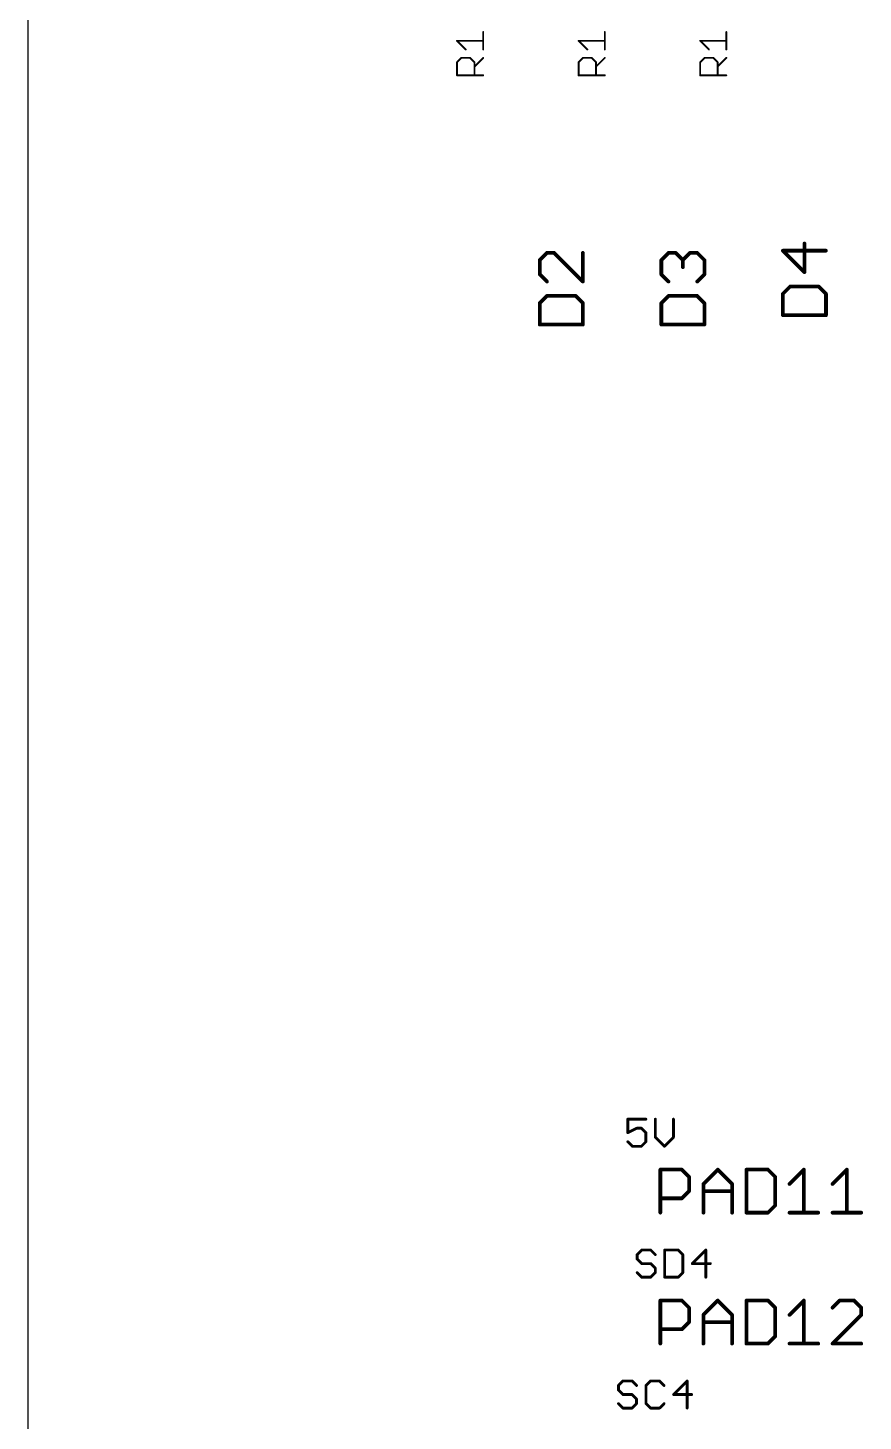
# Model space of a CAD drawing. Extents: x 0 to 11.2, y 0 to 11.2.
# Drawn here: x 0.38 to 1.273, y 8.238 to 9.728 of the extents above; entities that cross this region are included whole.
import ezdxf

# ---------------------------------------------------------------- set-up
doc = ezdxf.new("R2010")
doc.units = 0
doc.layers.add('20', color=53, linetype='CONTINUOUS')
doc.layers.add('25', color=253, linetype='CONTINUOUS')

msp = doc.modelspace()

# ---------------------------------------------------------------- linework, layer by layer
at = {"layer": '20'}
msp.add_line((0.38, 10.06), (0.38, 1.16), dxfattribs=at)
at = {"layer": '25'}
for points, const_width in [([(0.8669, 9.704423), (0.8669, 9.723106)], 0.002), ([(0.9969, 9.704423), (0.9969, 9.723106)], 0.002), ([(1.1269, 9.704423), (1.1269, 9.723106)], 0.002), ([(0.848218, 9.704423), (0.838876, 9.713765)], 0.002), ([(0.838876, 9.713765), (0.8669, 9.713765)], 0.002), ([(0.978218, 9.704423), (0.968876, 9.713765)], 0.002), ([(0.968876, 9.713765), (0.9969, 9.713765)], 0.002), ([(1.108218, 9.704423), (1.098876, 9.713765)], 0.002), ([(1.098876, 9.713765), (1.1269, 9.713765)], 0.002), ([(0.838876, 9.690812), (0.843547, 9.695483)], 0.002), ([(0.838876, 9.6768), (0.838876, 9.690812)], 0.002), ([(0.843547, 9.695483), (0.852888, 9.695483)], 0.002), ([(0.852888, 9.695483), (0.857559, 9.690812)], 0.002), ([(0.857559, 9.686141), (0.8669, 9.695483)], 0.002), ([(0.857559, 9.690812), (0.857559, 9.6768)], 0.002), ([(0.968876, 9.690812), (0.973547, 9.695483)], 0.002), ([(0.968876, 9.6768), (0.968876, 9.690812)], 0.002), ([(0.973547, 9.695483), (0.982888, 9.695483)], 0.002), ([(0.982888, 9.695483), (0.987559, 9.690812)], 0.002), ([(0.987559, 9.686141), (0.9969, 9.695483)], 0.002), ([(0.987559, 9.690812), (0.987559, 9.6768)], 0.002), ([(1.098876, 9.690812), (1.103547, 9.695483)], 0.002), ([(1.098876, 9.6768), (1.098876, 9.690812)], 0.002), ([(1.103547, 9.695483), (1.112888, 9.695483)], 0.002), ([(1.112888, 9.695483), (1.117559, 9.690812)], 0.002), ([(1.117559, 9.686141), (1.1269, 9.695483)], 0.002), ([(1.117559, 9.690812), (1.117559, 9.6768)], 0.002), ([(0.8669, 9.6768), (0.838876, 9.6768)], 0.002), ([(0.9969, 9.6768), (0.968876, 9.6768)], 0.002), ([(1.1269, 9.6768), (1.098876, 9.6768)], 0.002), ([(1.210381, 9.466261), (1.210381, 9.496953)], 0.004), ([(0.935034, 9.486953), (0.927361, 9.47928)], 0.004), ([(0.927361, 9.47928), (0.927361, 9.463934)], 0.004), ([(0.942707, 9.486953), (0.935034, 9.486953)], 0.004), ([(0.9734, 9.456261), (0.942707, 9.486953)], 0.004), ([(0.9734, 9.486953), (0.9734, 9.456261)], 0.004), ([(1.057361, 9.47928), (1.065034, 9.486953)], 0.004), ([(1.057361, 9.463934), (1.057361, 9.47928)], 0.004), ([(1.065034, 9.486953), (1.072707, 9.486953)], 0.004), ([(1.072707, 9.486953), (1.080381, 9.47928)], 0.004), ([(1.080381, 9.47928), (1.088054, 9.486953)], 0.004), ([(1.080381, 9.47928), (1.080381, 9.471607)], 0.004), ([(1.088054, 9.486953), (1.095727, 9.486953)], 0.004), ([(1.095727, 9.486953), (1.1034, 9.47928)], 0.004), ([(1.1034, 9.47928), (1.1034, 9.463934)], 0.004), ([(1.2334, 9.48928), (1.187361, 9.48928)], 0.004), ([(1.187361, 9.48928), (1.210381, 9.466261)], 0.004), ([(0.927361, 9.463934), (0.935034, 9.456261)], 0.004), ([(1.065034, 9.456261), (1.057361, 9.463934)], 0.004), ([(1.1034, 9.463934), (1.095727, 9.456261)], 0.004), ([(1.195034, 9.450914), (1.187361, 9.443241)], 0.004), ([(1.225727, 9.450914), (1.195034, 9.450914)], 0.004), ([(1.2334, 9.443241), (1.225727, 9.450914)], 0.004), ([(0.935034, 9.440914), (0.927361, 9.433241)], 0.004), ([(0.927361, 9.433241), (0.927361, 9.410221)], 0.004), ([(0.965727, 9.440914), (0.935034, 9.440914)], 0.004), ([(0.9734, 9.433241), (0.965727, 9.440914)], 0.004), ([(0.9734, 9.410221), (0.9734, 9.433241)], 0.004), ([(1.065034, 9.440914), (1.057361, 9.433241)], 0.004), ([(1.057361, 9.433241), (1.057361, 9.410221)], 0.004), ([(1.095727, 9.440914), (1.065034, 9.440914)], 0.004), ([(1.1034, 9.433241), (1.095727, 9.440914)], 0.004), ([(1.1034, 9.410221), (1.1034, 9.433241)], 0.004), ([(1.187361, 9.443241), (1.187361, 9.420221)], 0.004), ([(1.2334, 9.420221), (1.2334, 9.443241)], 0.004), ([(1.187361, 9.420221), (1.2334, 9.420221)], 0.004), ([(0.927361, 9.410221), (0.9734, 9.410221)], 0.004), ([(1.057361, 9.410221), (1.1034, 9.410221)], 0.004), ([(1.04085, 8.560525), (1.0215, 8.560525)], 0.003), ([(1.0215, 8.560525), (1.0215, 8.546012)], 0.003), ([(1.050965, 8.560525), (1.050965, 8.541175)], 0.003), ([(1.070315, 8.541175), (1.070315, 8.560525)], 0.003), ([(1.0215, 8.546012), (1.031175, 8.55085)], 0.003), ([(1.026337, 8.5315), (1.0215, 8.536337)], 0.003), ([(1.031175, 8.55085), (1.036012, 8.55085)], 0.003), ([(1.036012, 8.55085), (1.04085, 8.546012)], 0.003), ([(1.04085, 8.536337), (1.036012, 8.5315)], 0.003), ([(1.04085, 8.546012), (1.04085, 8.536337)], 0.003), ([(1.050965, 8.541175), (1.06064, 8.5315)], 0.003), ([(1.06064, 8.5315), (1.070315, 8.541175)], 0.003), ([(1.036012, 8.5315), (1.026337, 8.5315)], 0.003), ([(1.056291, 8.460504), (1.056291, 8.506543)], 0.004), ([(1.056291, 8.506543), (1.079311, 8.506543)], 0.004), ([(1.079311, 8.506543), (1.086984, 8.49887)], 0.004), ([(1.102331, 8.491197), (1.117677, 8.506543)], 0.004), ([(1.117677, 8.506543), (1.133023, 8.491197)], 0.004), ([(1.14837, 8.506543), (1.14837, 8.460504)], 0.004), ([(1.17139, 8.506543), (1.14837, 8.506543)], 0.004), ([(1.179063, 8.49887), (1.17139, 8.506543)], 0.004), ([(1.194409, 8.491197), (1.209756, 8.506543)], 0.004), ([(1.209756, 8.506543), (1.209756, 8.460504)], 0.004), ([(1.240448, 8.491197), (1.255795, 8.506543)], 0.004), ([(1.255795, 8.506543), (1.255795, 8.460504)], 0.004), ([(1.086984, 8.49887), (1.086984, 8.483523)], 0.004), ([(1.102331, 8.460504), (1.102331, 8.491197)], 0.004), ([(1.133023, 8.491197), (1.133023, 8.460504)], 0.004), ([(1.179063, 8.468177), (1.179063, 8.49887)], 0.004), ([(1.086984, 8.483523), (1.079311, 8.47585)], 0.004), ([(1.102331, 8.483523), (1.133023, 8.483523)], 0.004), ([(1.079311, 8.47585), (1.056291, 8.47585)], 0.004), ([(1.17139, 8.460504), (1.179063, 8.468177)], 0.004), ([(1.14837, 8.460504), (1.17139, 8.460504)], 0.004), ([(1.194409, 8.460504), (1.225102, 8.460504)], 0.004), ([(1.240448, 8.460504), (1.271141, 8.460504)], 0.004), ([(1.036337, 8.420525), (1.0315, 8.415687)], 0.003), ([(1.046012, 8.420525), (1.036337, 8.420525)], 0.003), ([(1.05085, 8.415687), (1.046012, 8.420525)], 0.003), ([(1.060965, 8.420525), (1.060965, 8.3915)], 0.003), ([(1.075477, 8.420525), (1.060965, 8.420525)], 0.003), ([(1.080315, 8.415687), (1.075477, 8.420525)], 0.003), ([(1.104943, 8.420525), (1.09043, 8.406012)], 0.003), ([(1.104943, 8.3915), (1.104943, 8.420525)], 0.003), ([(1.0315, 8.415687), (1.0315, 8.41085)], 0.003), ([(1.0315, 8.41085), (1.036337, 8.406012)], 0.003), ([(1.036337, 8.406012), (1.046012, 8.406012)], 0.003), ([(1.046012, 8.406012), (1.05085, 8.401175)], 0.003), ([(1.080315, 8.396337), (1.080315, 8.415687)], 0.003), ([(1.09043, 8.406012), (1.10978, 8.406012)], 0.003), ([(1.036337, 8.3915), (1.0315, 8.396337)], 0.003), ([(1.046012, 8.3915), (1.036337, 8.3915)], 0.003), ([(1.05085, 8.396337), (1.046012, 8.3915)], 0.003), ([(1.05085, 8.401175), (1.05085, 8.396337)], 0.003), ([(1.060965, 8.3915), (1.075477, 8.3915)], 0.003), ([(1.075477, 8.3915), (1.080315, 8.396337)], 0.003), ([(1.056291, 8.320504), (1.056291, 8.366543)], 0.004), ([(1.056291, 8.366543), (1.079311, 8.366543)], 0.004), ([(1.079311, 8.366543), (1.086984, 8.35887)], 0.004), ([(1.086984, 8.35887), (1.086984, 8.343523)], 0.004), ([(1.102331, 8.351197), (1.117677, 8.366543)], 0.004), ([(1.117677, 8.366543), (1.133023, 8.351197)], 0.004), ([(1.14837, 8.366543), (1.14837, 8.320504)], 0.004), ([(1.17139, 8.366543), (1.14837, 8.366543)], 0.004), ([(1.179063, 8.35887), (1.17139, 8.366543)], 0.004), ([(1.179063, 8.328177), (1.179063, 8.35887)], 0.004), ([(1.194409, 8.351197), (1.209756, 8.366543)], 0.004), ([(1.209756, 8.366543), (1.209756, 8.320504)], 0.004), ([(1.248122, 8.366543), (1.240448, 8.35887)], 0.004), ([(1.263468, 8.366543), (1.248122, 8.366543)], 0.004), ([(1.271141, 8.35887), (1.263468, 8.366543)], 0.004), ([(1.271141, 8.351197), (1.271141, 8.35887)], 0.004), ([(1.086984, 8.343523), (1.079311, 8.33585)], 0.004), ([(1.102331, 8.320504), (1.102331, 8.351197)], 0.004), ([(1.102331, 8.343523), (1.133023, 8.343523)], 0.004), ([(1.133023, 8.351197), (1.133023, 8.320504)], 0.004), ([(1.240448, 8.320504), (1.271141, 8.351197)], 0.004), ([(1.079311, 8.33585), (1.056291, 8.33585)], 0.004), ([(1.17139, 8.320504), (1.179063, 8.328177)], 0.004), ([(1.14837, 8.320504), (1.17139, 8.320504)], 0.004), ([(1.194409, 8.320504), (1.225102, 8.320504)], 0.004), ([(1.271141, 8.320504), (1.240448, 8.320504)], 0.004), ([(1.016337, 8.280525), (1.0115, 8.275687)], 0.003), ([(1.0115, 8.275687), (1.0115, 8.27085)], 0.003), ([(1.0115, 8.27085), (1.016337, 8.266012)], 0.003), ([(1.026012, 8.280525), (1.016337, 8.280525)], 0.003), ([(1.03085, 8.275687), (1.026012, 8.280525)], 0.003), ([(1.045803, 8.280525), (1.040965, 8.275687)], 0.003), ([(1.040965, 8.275687), (1.040965, 8.256337)], 0.003), ([(1.055477, 8.280525), (1.045803, 8.280525)], 0.003), ([(1.060315, 8.275687), (1.055477, 8.280525)], 0.003), ([(1.084943, 8.280525), (1.07043, 8.266012)], 0.003), ([(1.084943, 8.2515), (1.084943, 8.280525)], 0.003), ([(1.016337, 8.2515), (1.0115, 8.256337)], 0.003), ([(1.016337, 8.266012), (1.026012, 8.266012)], 0.003), ([(1.026012, 8.266012), (1.03085, 8.261175)], 0.003), ([(1.03085, 8.256337), (1.026012, 8.2515)], 0.003), ([(1.03085, 8.261175), (1.03085, 8.256337)], 0.003), ([(1.040965, 8.256337), (1.045803, 8.2515)], 0.003), ([(1.055477, 8.2515), (1.060315, 8.256337)], 0.003), ([(1.07043, 8.266012), (1.08978, 8.266012)], 0.003), ([(1.026012, 8.2515), (1.016337, 8.2515)], 0.003), ([(1.045803, 8.2515), (1.055477, 8.2515)], 0.003)]:
    msp.add_lwpolyline(points, dxfattribs=dict(at, const_width=const_width))
for points, const_width in [([(0.8674, 9.723106, 1), (0.8664, 9.723106)], 0.001), ([(0.9974, 9.723106, 1), (0.9964, 9.723106)], 0.001), ([(1.1274, 9.723106, 1), (1.1264, 9.723106)], 0.001), ([(0.838876, 9.714265, 1), (0.838876, 9.713265)], 0.001), ([(0.83923, 9.714118, 1), (0.838523, 9.713411)], 0.001), ([(0.847864, 9.70407, 1), (0.848571, 9.704777)], 0.001), ([(0.8664, 9.704423, 1), (0.8674, 9.704423)], 0.001), ([(0.8669, 9.713265, 1), (0.8669, 9.714265)], 0.001), ([(0.968876, 9.714265, 1), (0.968876, 9.713265)], 0.001), ([(0.96923, 9.714118, 1), (0.968523, 9.713411)], 0.001), ([(0.977864, 9.70407, 1), (0.978571, 9.704777)], 0.001), ([(0.9964, 9.704423, 1), (0.9974, 9.704423)], 0.001), ([(0.9969, 9.713265, 1), (0.9969, 9.714265)], 0.001), ([(1.098876, 9.714265, 1), (1.098876, 9.713265)], 0.001), ([(1.09923, 9.714118, 1), (1.098523, 9.713411)], 0.001), ([(1.107864, 9.70407, 1), (1.108571, 9.704777)], 0.001), ([(1.1264, 9.704423, 1), (1.1274, 9.704423)], 0.001), ([(1.1269, 9.713265, 1), (1.1269, 9.714265)], 0.001), ([(0.839376, 9.690812, 1), (0.838376, 9.690812)], 0.001), ([(0.838523, 9.691165, 1), (0.83923, 9.690458)], 0.001), ([(0.843547, 9.695983, 1), (0.843547, 9.694983)], 0.001), ([(0.8439, 9.695129, 1), (0.843193, 9.695836)], 0.001), ([(0.853242, 9.695836, 1), (0.852535, 9.695129)], 0.001), ([(0.852888, 9.694983, 1), (0.852888, 9.695983)], 0.001), ([(0.858059, 9.690812, 1), (0.857059, 9.690812)], 0.001), ([(0.857205, 9.686495, 1), (0.857912, 9.685788)], 0.001), ([(0.857205, 9.690458, 1), (0.857912, 9.691165)], 0.001), ([(0.867254, 9.695129, 1), (0.866547, 9.695836)], 0.001), ([(0.969376, 9.690812, 1), (0.968376, 9.690812)], 0.001), ([(0.968523, 9.691165, 1), (0.96923, 9.690458)], 0.001), ([(0.973547, 9.695983, 1), (0.973547, 9.694983)], 0.001), ([(0.9739, 9.695129, 1), (0.973193, 9.695836)], 0.001), ([(0.983242, 9.695836, 1), (0.982535, 9.695129)], 0.001), ([(0.982888, 9.694983, 1), (0.982888, 9.695983)], 0.001), ([(0.988059, 9.690812, 1), (0.987059, 9.690812)], 0.001), ([(0.987205, 9.686495, 1), (0.987912, 9.685788)], 0.001), ([(0.987205, 9.690458, 1), (0.987912, 9.691165)], 0.001), ([(0.997254, 9.695129, 1), (0.996547, 9.695836)], 0.001), ([(1.099376, 9.690812, 1), (1.098376, 9.690812)], 0.001), ([(1.098523, 9.691165, 1), (1.09923, 9.690458)], 0.001), ([(1.103547, 9.695983, 1), (1.103547, 9.694983)], 0.001), ([(1.1039, 9.695129, 1), (1.103193, 9.695836)], 0.001), ([(1.113242, 9.695836, 1), (1.112535, 9.695129)], 0.001), ([(1.112888, 9.694983, 1), (1.112888, 9.695983)], 0.001), ([(1.118059, 9.690812, 1), (1.117059, 9.690812)], 0.001), ([(1.117205, 9.686495, 1), (1.117912, 9.685788)], 0.001), ([(1.117205, 9.690458, 1), (1.117912, 9.691165)], 0.001), ([(1.127254, 9.695129, 1), (1.126547, 9.695836)], 0.001), ([(0.838876, 9.6773, 1), (0.838876, 9.6763)], 0.001), ([(0.838376, 9.6768, 1), (0.839376, 9.6768)], 0.001), ([(0.857059, 9.6768, 1), (0.858059, 9.6768)], 0.001), ([(0.8669, 9.6763, 1), (0.8669, 9.6773)], 0.001), ([(0.968876, 9.6773, 1), (0.968876, 9.6763)], 0.001), ([(0.968376, 9.6768, 1), (0.969376, 9.6768)], 0.001), ([(0.987059, 9.6768, 1), (0.988059, 9.6768)], 0.001), ([(0.9969, 9.6763, 1), (0.9969, 9.6773)], 0.001), ([(1.098876, 9.6773, 1), (1.098876, 9.6763)], 0.001), ([(1.098376, 9.6768, 1), (1.099376, 9.6768)], 0.001), ([(1.117059, 9.6768, 1), (1.118059, 9.6768)], 0.001), ([(1.1269, 9.6763, 1), (1.1269, 9.6773)], 0.001), ([(1.211381, 9.496953, 1), (1.209381, 9.496953)], 0.002), ([(0.928361, 9.47928, 1), (0.926361, 9.47928)], 0.002), ([(0.926654, 9.479987, 1), (0.928068, 9.478573)], 0.002), ([(0.935034, 9.487953, 1), (0.935034, 9.485953)], 0.002), ([(0.935741, 9.486246, 1), (0.934327, 9.48766)], 0.002), ([(0.943414, 9.48766, 1), (0.942, 9.486246)], 0.002), ([(0.942707, 9.485953, 1), (0.942707, 9.487953)], 0.002), ([(0.9744, 9.486953, 1), (0.9724, 9.486953)], 0.002), ([(1.058361, 9.47928, 1), (1.056361, 9.47928)], 0.002), ([(1.056654, 9.479987, 1), (1.058068, 9.478573)], 0.002), ([(1.065034, 9.487953, 1), (1.065034, 9.485953)], 0.002), ([(1.065741, 9.486246, 1), (1.064327, 9.48766)], 0.002), ([(1.073414, 9.48766, 1), (1.072, 9.486246)], 0.002), ([(1.072707, 9.485953, 1), (1.072707, 9.487953)], 0.002), ([(1.079673, 9.479987, 1), (1.081088, 9.478573)], 0.002), ([(1.081381, 9.47928, 1), (1.079381, 9.47928)], 0.002), ([(1.079673, 9.478573, 1), (1.081088, 9.479987)], 0.002), ([(1.088054, 9.487953, 1), (1.088054, 9.485953)], 0.002), ([(1.088761, 9.486246, 1), (1.087347, 9.48766)], 0.002), ([(1.096434, 9.48766, 1), (1.09502, 9.486246)], 0.002), ([(1.095727, 9.485953, 1), (1.095727, 9.487953)], 0.002), ([(1.1044, 9.47928, 1), (1.1024, 9.47928)], 0.002), ([(1.102693, 9.478573, 1), (1.104107, 9.479987)], 0.002), ([(1.187361, 9.49028, 1), (1.187361, 9.48828)], 0.002), ([(1.188068, 9.489987, 1), (1.186654, 9.488573)], 0.002), ([(1.2334, 9.48828, 1), (1.2334, 9.49028)], 0.002), ([(0.928068, 9.464641, 1), (0.926654, 9.463227)], 0.002), ([(0.926361, 9.463934, 1), (0.928361, 9.463934)], 0.002), ([(1.058068, 9.464641, 1), (1.056654, 9.463227)], 0.002), ([(1.056361, 9.463934, 1), (1.058361, 9.463934)], 0.002), ([(1.079381, 9.471607, 1), (1.081381, 9.471607)], 0.002), ([(1.1024, 9.463934, 1), (1.1044, 9.463934)], 0.002), ([(1.104107, 9.463227, 1), (1.102693, 9.464641)], 0.002), ([(1.209381, 9.466261, 1), (1.211381, 9.466261)], 0.002), ([(1.209673, 9.465553, 1), (1.211088, 9.466968)], 0.002), ([(0.934327, 9.455553, 1), (0.935741, 9.456968)], 0.002), ([(0.9724, 9.456261, 1), (0.9744, 9.456261)], 0.002), ([(0.972693, 9.455553, 1), (0.974107, 9.456968)], 0.002), ([(1.064327, 9.455553, 1), (1.065741, 9.456968)], 0.002), ([(1.09502, 9.456968, 1), (1.096434, 9.455553)], 0.002), ([(1.195034, 9.451914, 1), (1.195034, 9.449914)], 0.002), ([(1.195741, 9.450207, 1), (1.194327, 9.451621)], 0.002), ([(1.226434, 9.451621, 1), (1.22502, 9.450207)], 0.002), ([(1.225727, 9.449914, 1), (1.225727, 9.451914)], 0.002), ([(0.928361, 9.433241, 1), (0.926361, 9.433241)], 0.002), ([(0.926654, 9.433948, 1), (0.928068, 9.432534)], 0.002), ([(0.935034, 9.441914, 1), (0.935034, 9.439914)], 0.002), ([(0.935741, 9.440207, 1), (0.934327, 9.441621)], 0.002), ([(0.966434, 9.441621, 1), (0.96502, 9.440207)], 0.002), ([(0.965727, 9.439914, 1), (0.965727, 9.441914)], 0.002), ([(0.9744, 9.433241, 1), (0.9724, 9.433241)], 0.002), ([(0.972693, 9.432534, 1), (0.974107, 9.433948)], 0.002), ([(1.058361, 9.433241, 1), (1.056361, 9.433241)], 0.002), ([(1.056654, 9.433948, 1), (1.058068, 9.432534)], 0.002), ([(1.065034, 9.441914, 1), (1.065034, 9.439914)], 0.002), ([(1.065741, 9.440207, 1), (1.064327, 9.441621)], 0.002), ([(1.096434, 9.441621, 1), (1.09502, 9.440207)], 0.002), ([(1.095727, 9.439914, 1), (1.095727, 9.441914)], 0.002), ([(1.1044, 9.433241, 1), (1.1024, 9.433241)], 0.002), ([(1.102693, 9.432534, 1), (1.104107, 9.433948)], 0.002), ([(1.188361, 9.443241, 1), (1.186361, 9.443241)], 0.002), ([(1.186654, 9.443948, 1), (1.188068, 9.442534)], 0.002), ([(1.2344, 9.443241, 1), (1.2324, 9.443241)], 0.002), ([(1.232693, 9.442534, 1), (1.234107, 9.443948)], 0.002), ([(1.187361, 9.421221, 1), (1.187361, 9.419221)], 0.002), ([(1.186361, 9.420221, 1), (1.188361, 9.420221)], 0.002), ([(1.2324, 9.420221, 1), (1.2344, 9.420221)], 0.002), ([(1.2334, 9.419221, 1), (1.2334, 9.421221)], 0.002), ([(0.927361, 9.411221, 1), (0.927361, 9.409221)], 0.002), ([(0.926361, 9.410221, 1), (0.928361, 9.410221)], 0.002), ([(0.9724, 9.410221, 1), (0.9744, 9.410221)], 0.002), ([(0.9734, 9.409221, 1), (0.9734, 9.411221)], 0.002), ([(1.057361, 9.411221, 1), (1.057361, 9.409221)], 0.002), ([(1.056361, 9.410221, 1), (1.058361, 9.410221)], 0.002), ([(1.1024, 9.410221, 1), (1.1044, 9.410221)], 0.002), ([(1.1034, 9.409221, 1), (1.1034, 9.411221)], 0.002), ([(1.0215, 8.561275, 1), (1.0215, 8.559775)], 0.0015), ([(1.02225, 8.560525, 1), (1.02075, 8.560525)], 0.0015), ([(1.04085, 8.559775, 1), (1.04085, 8.561275)], 0.0015), ([(1.051715, 8.560525, 1), (1.050215, 8.560525)], 0.0015), ([(1.071065, 8.560525, 1), (1.069565, 8.560525)], 0.0015), ([(1.021165, 8.546683, 1), (1.021835, 8.545341)], 0.0015), ([(1.02075, 8.546012, 1), (1.02225, 8.546012)], 0.0015), ([(1.02203, 8.536868, 1), (1.02097, 8.535807)], 0.0015), ([(1.031175, 8.5516, 1), (1.031175, 8.5501)], 0.0015), ([(1.03151, 8.550179, 1), (1.030839, 8.551521)], 0.0015), ([(1.036543, 8.55138, 1), (1.035482, 8.550319)], 0.0015), ([(1.036012, 8.5501, 1), (1.036012, 8.5516)], 0.0015), ([(1.0416, 8.546012, 1), (1.0401, 8.546012)], 0.0015), ([(1.040319, 8.545482, 1), (1.04138, 8.546543)], 0.0015), ([(1.04138, 8.535807, 1), (1.040319, 8.536868)], 0.0015), ([(1.051496, 8.541705, 1), (1.050435, 8.540644)], 0.0015), ([(1.050215, 8.541175, 1), (1.051715, 8.541175)], 0.0015), ([(1.069565, 8.541175, 1), (1.071065, 8.541175)], 0.0015), ([(1.070845, 8.540644, 1), (1.069785, 8.541705)], 0.0015), ([(1.026337, 8.53225, 1), (1.026337, 8.53075)], 0.0015), ([(1.025807, 8.53097, 1), (1.026868, 8.53203)], 0.0015), ([(1.035482, 8.53203, 1), (1.036543, 8.53097)], 0.0015), ([(1.036012, 8.53075, 1), (1.036012, 8.53225)], 0.0015), ([(1.0401, 8.536337, 1), (1.0416, 8.536337)], 0.0015), ([(1.06011, 8.53203, 1), (1.06117, 8.53097)], 0.0015), ([(1.06011, 8.53097, 1), (1.06117, 8.53203)], 0.0015), ([(1.057291, 8.506543, 1), (1.055291, 8.506543)], 0.002), ([(1.056291, 8.507543, 1), (1.056291, 8.505543)], 0.002), ([(1.080018, 8.50725, 1), (1.078604, 8.505836)], 0.002), ([(1.079311, 8.505543, 1), (1.079311, 8.507543)], 0.002), ([(1.118384, 8.50725, 1), (1.11697, 8.505836)], 0.002), ([(1.118384, 8.505836, 1), (1.11697, 8.50725)], 0.002), ([(1.14937, 8.506543, 1), (1.14737, 8.506543)], 0.002), ([(1.14837, 8.507543, 1), (1.14837, 8.505543)], 0.002), ([(1.172097, 8.50725, 1), (1.170682, 8.505836)], 0.002), ([(1.17139, 8.505543, 1), (1.17139, 8.507543)], 0.002), ([(1.210756, 8.506543, 1), (1.208756, 8.506543)], 0.002), ([(1.210463, 8.505836, 1), (1.209048, 8.50725)], 0.002), ([(1.256795, 8.506543, 1), (1.254795, 8.506543)], 0.002), ([(1.256502, 8.505836, 1), (1.255088, 8.50725)], 0.002), ([(1.087984, 8.49887, 1), (1.085984, 8.49887)], 0.002), ([(1.086277, 8.498163, 1), (1.087691, 8.499577)], 0.002), ([(1.103331, 8.491197, 1), (1.101331, 8.491197)], 0.002), ([(1.134023, 8.491197, 1), (1.132023, 8.491197)], 0.002), ([(1.180063, 8.49887, 1), (1.178063, 8.49887)], 0.002), ([(1.178356, 8.498163, 1), (1.17977, 8.499577)], 0.002), ([(1.085984, 8.483523, 1), (1.087984, 8.483523)], 0.002), ([(1.087691, 8.482816, 1), (1.086277, 8.484231)], 0.002), ([(1.101624, 8.491904, 1), (1.103038, 8.49049)], 0.002), ([(1.102331, 8.484523, 1), (1.102331, 8.482523)], 0.002), ([(1.132316, 8.49049, 1), (1.133731, 8.491904)], 0.002), ([(1.133023, 8.482523, 1), (1.133023, 8.484523)], 0.002), ([(1.193702, 8.491904, 1), (1.195116, 8.49049)], 0.002), ([(1.239741, 8.491904, 1), (1.241156, 8.49049)], 0.002), ([(1.056291, 8.47685, 1), (1.056291, 8.47485)], 0.002), ([(1.078604, 8.476557, 1), (1.080018, 8.475143)], 0.002), ([(1.079311, 8.47485, 1), (1.079311, 8.47685)], 0.002), ([(1.178063, 8.468177, 1), (1.180063, 8.468177)], 0.002), ([(1.17977, 8.46747, 1), (1.178356, 8.468884)], 0.002), ([(1.055291, 8.460504, 1), (1.057291, 8.460504)], 0.002), ([(1.101331, 8.460504, 1), (1.103331, 8.460504)], 0.002), ([(1.132023, 8.460504, 1), (1.134023, 8.460504)], 0.002), ([(1.14837, 8.461504, 1), (1.14837, 8.459504)], 0.002), ([(1.14737, 8.460504, 1), (1.14937, 8.460504)], 0.002), ([(1.170682, 8.461211, 1), (1.172097, 8.459797)], 0.002), ([(1.17139, 8.459504, 1), (1.17139, 8.461504)], 0.002), ([(1.194409, 8.461504, 1), (1.194409, 8.459504)], 0.002), ([(1.208756, 8.460504, 1), (1.210756, 8.460504)], 0.002), ([(1.225102, 8.459504, 1), (1.225102, 8.461504)], 0.002), ([(1.240448, 8.461504, 1), (1.240448, 8.459504)], 0.002), ([(1.254795, 8.460504, 1), (1.256795, 8.460504)], 0.002), ([(1.271141, 8.459504, 1), (1.271141, 8.461504)], 0.002), ([(1.036337, 8.421275, 1), (1.036337, 8.419775)], 0.0015), ([(1.036868, 8.419994, 1), (1.035807, 8.421055)], 0.0015), ([(1.046543, 8.421055, 1), (1.045482, 8.419994)], 0.0015), ([(1.046012, 8.419775, 1), (1.046012, 8.421275)], 0.0015), ([(1.061715, 8.420525, 1), (1.060215, 8.420525)], 0.0015), ([(1.060965, 8.421275, 1), (1.060965, 8.419775)], 0.0015), ([(1.076008, 8.421055, 1), (1.074947, 8.419994)], 0.0015), ([(1.075477, 8.419775, 1), (1.075477, 8.421275)], 0.0015), ([(1.105693, 8.420525, 1), (1.104193, 8.420525)], 0.0015), ([(1.105473, 8.419994, 1), (1.104412, 8.421055)], 0.0015), ([(1.03225, 8.415687, 1), (1.03075, 8.415687)], 0.0015), ([(1.03097, 8.416218, 1), (1.03203, 8.415157)], 0.0015), ([(1.03203, 8.41138, 1), (1.03097, 8.410319)], 0.0015), ([(1.03075, 8.41085, 1), (1.03225, 8.41085)], 0.0015), ([(1.036337, 8.406762, 1), (1.036337, 8.405262)], 0.0015), ([(1.035807, 8.405482, 1), (1.036868, 8.406543)], 0.0015), ([(1.046543, 8.406543, 1), (1.045482, 8.405482)], 0.0015), ([(1.046012, 8.405262, 1), (1.046012, 8.406762)], 0.0015), ([(1.050319, 8.415157, 1), (1.05138, 8.416218)], 0.0015), ([(1.081065, 8.415687, 1), (1.079565, 8.415687)], 0.0015), ([(1.079785, 8.415157, 1), (1.080845, 8.416218)], 0.0015), ([(1.09043, 8.406762, 1), (1.09043, 8.405262)], 0.0015), ([(1.0899, 8.406543, 1), (1.090961, 8.405482)], 0.0015), ([(1.10978, 8.405262, 1), (1.10978, 8.406762)], 0.0015), ([(1.03203, 8.396868, 1), (1.03097, 8.395807)], 0.0015), ([(1.036337, 8.39225, 1), (1.036337, 8.39075)], 0.0015), ([(1.035807, 8.39097, 1), (1.036868, 8.39203)], 0.0015), ([(1.045482, 8.39203, 1), (1.046543, 8.39097)], 0.0015), ([(1.046012, 8.39075, 1), (1.046012, 8.39225)], 0.0015), ([(1.0516, 8.401175, 1), (1.0501, 8.401175)], 0.0015), ([(1.0501, 8.396337, 1), (1.0516, 8.396337)], 0.0015), ([(1.050319, 8.400644, 1), (1.05138, 8.401705)], 0.0015), ([(1.05138, 8.395807, 1), (1.050319, 8.396868)], 0.0015), ([(1.060965, 8.39225, 1), (1.060965, 8.39075)], 0.0015), ([(1.060215, 8.3915, 1), (1.061715, 8.3915)], 0.0015), ([(1.074947, 8.39203, 1), (1.076008, 8.39097)], 0.0015), ([(1.075477, 8.39075, 1), (1.075477, 8.39225)], 0.0015), ([(1.079565, 8.396337, 1), (1.081065, 8.396337)], 0.0015), ([(1.080845, 8.395807, 1), (1.079785, 8.396868)], 0.0015), ([(1.104193, 8.3915, 1), (1.105693, 8.3915)], 0.0015), ([(1.057291, 8.366543, 1), (1.055291, 8.366543)], 0.002), ([(1.056291, 8.367543, 1), (1.056291, 8.365543)], 0.002), ([(1.080018, 8.36725, 1), (1.078604, 8.365836)], 0.002), ([(1.079311, 8.365543, 1), (1.079311, 8.367543)], 0.002), ([(1.087984, 8.35887, 1), (1.085984, 8.35887)], 0.002), ([(1.086277, 8.358163, 1), (1.087691, 8.359577)], 0.002), ([(1.118384, 8.36725, 1), (1.11697, 8.365836)], 0.002), ([(1.118384, 8.365836, 1), (1.11697, 8.36725)], 0.002), ([(1.14937, 8.366543, 1), (1.14737, 8.366543)], 0.002), ([(1.14837, 8.367543, 1), (1.14837, 8.365543)], 0.002), ([(1.172097, 8.36725, 1), (1.170682, 8.365836)], 0.002), ([(1.17139, 8.365543, 1), (1.17139, 8.367543)], 0.002), ([(1.180063, 8.35887, 1), (1.178063, 8.35887)], 0.002), ([(1.178356, 8.358163, 1), (1.17977, 8.359577)], 0.002), ([(1.210756, 8.366543, 1), (1.208756, 8.366543)], 0.002), ([(1.210463, 8.365836, 1), (1.209048, 8.36725)], 0.002), ([(1.239741, 8.359577, 1), (1.241156, 8.358163)], 0.002), ([(1.248122, 8.367543, 1), (1.248122, 8.365543)], 0.002), ([(1.248829, 8.365836, 1), (1.247414, 8.36725)], 0.002), ([(1.264175, 8.36725, 1), (1.262761, 8.365836)], 0.002), ([(1.263468, 8.365543, 1), (1.263468, 8.367543)], 0.002), ([(1.272141, 8.35887, 1), (1.270141, 8.35887)], 0.002), ([(1.270434, 8.358163, 1), (1.271848, 8.359577)], 0.002), ([(1.085984, 8.343523, 1), (1.087984, 8.343523)], 0.002), ([(1.087691, 8.342816, 1), (1.086277, 8.344231)], 0.002), ([(1.103331, 8.351197, 1), (1.101331, 8.351197)], 0.002), ([(1.101624, 8.351904, 1), (1.103038, 8.35049)], 0.002), ([(1.102331, 8.344523, 1), (1.102331, 8.342523)], 0.002), ([(1.134023, 8.351197, 1), (1.132023, 8.351197)], 0.002), ([(1.132316, 8.35049, 1), (1.133731, 8.351904)], 0.002), ([(1.133023, 8.342523, 1), (1.133023, 8.344523)], 0.002), ([(1.193702, 8.351904, 1), (1.195116, 8.35049)], 0.002), ([(1.270141, 8.351197, 1), (1.272141, 8.351197)], 0.002), ([(1.271848, 8.35049, 1), (1.270434, 8.351904)], 0.002), ([(1.056291, 8.33685, 1), (1.056291, 8.33485)], 0.002), ([(1.078604, 8.336557, 1), (1.080018, 8.335143)], 0.002), ([(1.079311, 8.33485, 1), (1.079311, 8.33685)], 0.002), ([(1.178063, 8.328177, 1), (1.180063, 8.328177)], 0.002), ([(1.17977, 8.32747, 1), (1.178356, 8.328884)], 0.002), ([(1.055291, 8.320504, 1), (1.057291, 8.320504)], 0.002), ([(1.101331, 8.320504, 1), (1.103331, 8.320504)], 0.002), ([(1.132023, 8.320504, 1), (1.134023, 8.320504)], 0.002), ([(1.14837, 8.321504, 1), (1.14837, 8.319504)], 0.002), ([(1.14737, 8.320504, 1), (1.14937, 8.320504)], 0.002), ([(1.170682, 8.321211, 1), (1.172097, 8.319797)], 0.002), ([(1.17139, 8.319504, 1), (1.17139, 8.321504)], 0.002), ([(1.194409, 8.321504, 1), (1.194409, 8.319504)], 0.002), ([(1.208756, 8.320504, 1), (1.210756, 8.320504)], 0.002), ([(1.225102, 8.319504, 1), (1.225102, 8.321504)], 0.002), ([(1.240448, 8.321504, 1), (1.240448, 8.319504)], 0.002), ([(1.239741, 8.321211, 1), (1.241156, 8.319797)], 0.002), ([(1.271141, 8.319504, 1), (1.271141, 8.321504)], 0.002), ([(1.01225, 8.275687, 1), (1.01075, 8.275687)], 0.0015), ([(1.01097, 8.276218, 1), (1.01203, 8.275157)], 0.0015), ([(1.01203, 8.27138, 1), (1.01097, 8.270319)], 0.0015), ([(1.01075, 8.27085, 1), (1.01225, 8.27085)], 0.0015), ([(1.016337, 8.281275, 1), (1.016337, 8.279775)], 0.0015), ([(1.016868, 8.279994, 1), (1.015807, 8.281055)], 0.0015), ([(1.026543, 8.281055, 1), (1.025482, 8.279994)], 0.0015), ([(1.026012, 8.279775, 1), (1.026012, 8.281275)], 0.0015), ([(1.030319, 8.275157, 1), (1.03138, 8.276218)], 0.0015), ([(1.041715, 8.275687, 1), (1.040215, 8.275687)], 0.0015), ([(1.040435, 8.276218, 1), (1.041496, 8.275157)], 0.0015), ([(1.045803, 8.281275, 1), (1.045803, 8.279775)], 0.0015), ([(1.046333, 8.279994, 1), (1.045272, 8.281055)], 0.0015), ([(1.056008, 8.281055, 1), (1.054947, 8.279994)], 0.0015), ([(1.055477, 8.279775, 1), (1.055477, 8.281275)], 0.0015), ([(1.059785, 8.275157, 1), (1.060845, 8.276218)], 0.0015), ([(1.085693, 8.280525, 1), (1.084193, 8.280525)], 0.0015), ([(1.085473, 8.279994, 1), (1.084412, 8.281055)], 0.0015), ([(1.01203, 8.256868, 1), (1.01097, 8.255807)], 0.0015), ([(1.016337, 8.266762, 1), (1.016337, 8.265262)], 0.0015), ([(1.015807, 8.265482, 1), (1.016868, 8.266543)], 0.0015), ([(1.026543, 8.266543, 1), (1.025482, 8.265482)], 0.0015), ([(1.026012, 8.265262, 1), (1.026012, 8.266762)], 0.0015), ([(1.0316, 8.261175, 1), (1.0301, 8.261175)], 0.0015), ([(1.0301, 8.256337, 1), (1.0316, 8.256337)], 0.0015), ([(1.030319, 8.260644, 1), (1.03138, 8.261705)], 0.0015), ([(1.03138, 8.255807, 1), (1.030319, 8.256868)], 0.0015), ([(1.041496, 8.256868, 1), (1.040435, 8.255807)], 0.0015), ([(1.040215, 8.256337, 1), (1.041715, 8.256337)], 0.0015), ([(1.060845, 8.255807, 1), (1.059785, 8.256868)], 0.0015), ([(1.07043, 8.266762, 1), (1.07043, 8.265262)], 0.0015), ([(1.0699, 8.266543, 1), (1.070961, 8.265482)], 0.0015), ([(1.08978, 8.265262, 1), (1.08978, 8.266762)], 0.0015), ([(1.016337, 8.25225, 1), (1.016337, 8.25075)], 0.0015), ([(1.015807, 8.25097, 1), (1.016868, 8.25203)], 0.0015), ([(1.025482, 8.25203, 1), (1.026543, 8.25097)], 0.0015), ([(1.026012, 8.25075, 1), (1.026012, 8.25225)], 0.0015), ([(1.045803, 8.25225, 1), (1.045803, 8.25075)], 0.0015), ([(1.045272, 8.25097, 1), (1.046333, 8.25203)], 0.0015), ([(1.054947, 8.25203, 1), (1.056008, 8.25097)], 0.0015), ([(1.055477, 8.25075, 1), (1.055477, 8.25225)], 0.0015), ([(1.084193, 8.2515, 1), (1.085693, 8.2515)], 0.0015)]:
    msp.add_lwpolyline(points, format="xyb", dxfattribs=dict(at, const_width=const_width))

doc.saveas('drawing.dxf')
